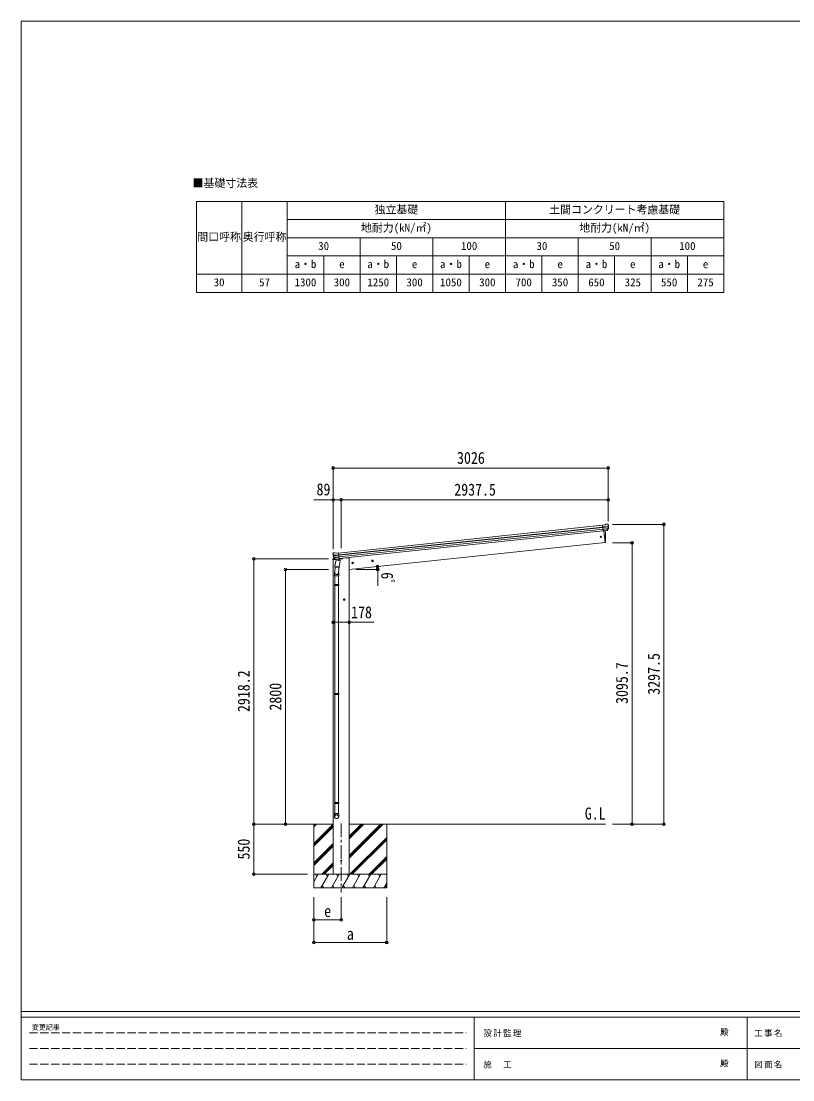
# Model space of a CAD drawing. Units: millimetres at full size, sheet at 1:30. Extents: x -8432 to 8432, y -5820 to 5820.
# Drawn here: x -8432 to 55, y -5820 to 5820 of the extents above; entities that cross this region are included whole.
import ezdxf
from ezdxf.enums import TextEntityAlignment as Align

# ---------------------------------------------------------------- set-up
doc = ezdxf.new("R2010")
doc.units = ezdxf.units.MM
doc.header["$LTSCALE"] = 30
doc.header["$PDMODE"] = 32
doc.header["$PDSIZE"] = 30
doc.linetypes.add('CHAIN1', pattern=[8, 5, -1, 1, -1])
doc.linetypes.add('DASHED3', pattern=[4, 3, -1])
for name, color, linetype, lineweight in [('0-0_0', 7, 'Continuous', 9), ('0-1_本体', 5, 'CHAIN1', 9), ('0-3_ELV2', 4, 'Continuous', 9), ('0-6_OTH_LINE', 6, 'Continuous', 9), ('0-9_OUTLINE', 7, 'Continuous', 9), ('0-E_DET2', 7, 'Continuous', 18), ('0-F_PARTS1', 6, 'Continuous', 9), ('F-0_240', 7, 'Continuous', 9)]:
    doc.layers.add(name, color=color, linetype=linetype, lineweight=lineweight)
doc.layers.add('0-7_SHAPE', color=7, linetype='Continuous')
doc.styles.add('ＭＳ ゴシック', font='')
doc.styles.get('ＭＳ ゴシック').set_extended_font_data('MS Gothic')

msp = doc.modelspace()

# ---------------------------------------------------------------- linework, layer by layer
at = {"layer": '0-0_0'}
for p, q in [((-5452.32, -3010.09), (-5001.18, -3010.09)), ((-5212.18, -3010.09), (-5212.18, -3710.09)), ((-5212.18, -3037.47), (-5184.8, -3010.09)), ((-5212.18, -3023.33), (-5198.94, -3010.09)), ((-5212.18, -3221.32), (-5001.18, -3010.32)), ((-5212.18, -3235.46), (-5001.18, -3024.46)), ((-4823.18, -3381.1), (-4452.17, -3010.09)), ((-4823.18, -3352.82), (-4480.45, -3010.09)), ((-4823.18, -3366.96), (-4466.31, -3010.09)), ((-4823.18, -3168.97), (-4664.3, -3010.09)), ((-4823.18, -3154.83), (-4678.44, -3010.09)), ((-4823.18, -3140.69), (-4692.58, -3010.09)), ((-4823.18, -3010.09), (-2005.73, -3010.09)), ((-4412.18, -3010.09), (-4412.18, -3710.09)), ((-5212.18, -3249.6), (-5001.18, -3038.61)), ((-5212.18, -3433.45), (-5001.18, -3222.45)), ((-5212.18, -3447.59), (-5001.18, -3236.6)), ((-5212.18, -3461.74), (-5001.18, -3250.74)), ((-4818.32, -3560.09), (-4412.18, -3153.95)), ((-4804.18, -3560.09), (-4412.18, -3168.1)), ((-4790.04, -3560.09), (-4412.18, -3182.24)), ((-4606.19, -3560.09), (-4412.18, -3366.08)), ((-5126.69, -3560.09), (-5001.18, -3434.58)), ((-5112.55, -3560.09), (-5001.18, -3448.73)), ((-5098.41, -3560.09), (-5001.18, -3462.87)), ((-4592.05, -3560.09), (-4412.18, -3380.23)), ((-4577.91, -3560.09), (-4412.18, -3394.37)), ((-4412.18, -3560.09), (-5212.18, -3560.09)), ((-5212.18, -3643.92), (-5163.78, -3560.09)), ((-5178.78, -3586.07), (-5193.78, -3560.09)), ((-5134.92, -3710.09), (-5048.31, -3560.09)), ((-5063.31, -3586.07), (-5078.32, -3560.09)), ((-5019.45, -3710.09), (-4932.84, -3560.09)), ((-4947.84, -3586.07), (-4962.85, -3560.09)), ((-4903.98, -3710.09), (-4817.37, -3560.09)), ((-4832.37, -3586.07), (-4847.37, -3560.09)), ((-4788.51, -3710.09), (-4701.9, -3560.09)), ((-4716.9, -3586.07), (-4731.9, -3560.09)), ((-4673.04, -3710.09), (-4586.43, -3560.09)), ((-4616.43, -3560.09), (-4601.43, -3586.07)), ((-4557.57, -3710.09), (-4470.96, -3560.09)), ((-4485.96, -3586.07), (-4500.96, -3560.09)), ((-5212.18, -3710.09), (-4412.18, -3710.09)), ((-5119.92, -3684.11), (-5104.92, -3710.09)), ((-5004.45, -3684.11), (-4989.45, -3710.09)), ((-4888.98, -3684.11), (-4873.98, -3710.09)), ((-4773.51, -3684.11), (-4758.51, -3710.09)), ((-4658.04, -3684.11), (-4643.04, -3710.09)), ((-4542.57, -3684.11), (-4527.57, -3710.09)), ((-4442.09, -3710.09), (-4412.18, -3658.28)), ((-4427.1, -3684.11), (-4412.18, -3709.94))]:
    msp.add_line(p, q, dxfattribs=at)
at = {"layer": '0-1_本体'}
msp.add_line((-4912.18, -3001.1), (-4912.18, -3760.31), dxfattribs=at)
at = {"layer": '0-3_ELV2'}
for p, q in [((-4941.27, -28.09), (-2037.11, 277.15)), ((-4939.29, -46.98), (-2035.13, 258.26)), ((-4938.86, -51.16), (-2034.69, 254.08)), ((-4936.76, -71.02), (-2032.6, 234.22)), ((-2010.8, 281.93), (-2037.32, 279.14)), ((-2030.54, 214.59), (-2037.32, 279.14)), ((-2035.17, 258.61), (-1975.43, 264.89)), ((-1974.95, 259.02), (-2034.55, 252.76)), ((-1975.78, 242.27), (-2032.82, 236.27)), ((-1977.17, 237.61), (-2032.35, 231.81)), ((-2010.8, 281.93), (-1999.2, 288.9)), ((-1997.97, 289.31), (-1984.48, 290.73)), ((-1985.73, 221.03), (-1976.28, 239.33)), ((-1984.68, 220.6), (-1974.56, 238.86)), ((-1980.82, 289.64), (-1980.82, 289.64)), ((-1980.82, 289.64), (-1975.64, 285.45)), ((-1974.25, 281.75), (-1974.56, 283.6)), ((-2030.84, 217.48), (-4935, -87.76)), ((-1987.19, 219.37), (-2030.56, 214.81)), ((-2030.54, 214.59), (-2020.59, 215.63)), ((-2023.66, 215.31), (-2010.27, 87.92)), ((-2020.59, 215.63), (-2020.32, 215.57)), ((-2020.32, 215.57), (-1994.99, 218.23)), ((-1994.99, 218.23), (-1994.74, 218.35)), ((-1994.74, 218.35), (-1987.04, 219.16)), ((-2010.27, 87.92), (-4823.18, -207.73)), ((-2010.27, 87.92), (-2008.21, 88.21)), ((-5003.43, -95.25), (-5004.33, -102.08)), ((-5004.33, -102.08), (-4970.6, -98.54)), ((-5003.72, -36.66), (-5003.8, -34.79)), ((-5002.43, -31.9), (-5003.13, -32.76)), ((-4998.94, -27.58), (-5002.43, -31.9)), ((-5001.18, -3560.09), (-5001.18, -101.75)), ((-4983.92, -90.89), (-5000.77, -92.66)), ((-4939.33, -46.63), (-4999.06, -52.91)), ((-4998.94, -27.58), (-4998.93, -27.57)), ((-4998.31, -58.75), (-4938.71, -52.48)), ((-4995.58, -25.75), (-4995.57, -25.75)), ((-4980.8, -94.3), (-4994.5, -78.55)), ((-4994.01, -74.96), (-4936.98, -68.97)), ((-4979.86, -93.67), (-4992.91, -77.73)), ((-4991.68, -79.23), (-4936.51, -73.43)), ((-4970.5, -94.41), (-4978.19, -95.22)), ((-4978.1, -94.98), (-4934.72, -90.43)), ((-4977.35, -95.23), (-4975.78, -95.06)), ((-4975.78, -95.06), (-4938.24, -91.12)), ((-4970.23, -94.48), (-4970.5, -94.41)), ((-4944.9, -91.81), (-4970.23, -94.48)), ((-4968.01, -28.89), (-4941.48, -26.1)), ((-4944.64, -91.7), (-4944.9, -91.81)), ((-4934.7, -90.65), (-4944.64, -91.7)), ((-4934.7, -90.65), (-4941.48, -26.1)), ((-4938.24, -91.12), (-4936.68, -90.95)), ((-4930.58, -94.33), (-4901.31, -91.26)), ((-4896.45, -83.71), (-4896.88, -86.94)), ((-4865.68, -81.09), (-4896.54, -84.34)), ((-4823.18, -81.09), (-4865.68, -81.09)), ((-4823.18, -3560.09), (-4823.18, -81.09)), ((-4568.46, -106.04), (-4574.53, -110.45)), ((-4561.6, -109.09), (-4568.46, -106.04)), ((-4560.82, -116.56), (-4561.6, -109.09)), ((-4787.25, -129.03), (-4793.32, -133.45)), ((-4780.39, -132.09), (-4787.25, -129.03)), ((-4785.68, -143.96), (-4779.61, -139.55)), ((-4779.61, -139.55), (-4780.39, -132.09)), ((-4566.89, -120.97), (-4560.82, -116.56)), ((-4879.68, -532.14), (-4886.18, -535.89)), ((-4886.18, -535.89), (-4886.18, -543.4)), ((-4886.18, -543.4), (-4879.68, -547.15)), ((-4873.18, -535.89), (-4879.68, -532.14))]:
    msp.add_line(p, q, dxfattribs=at)
for points in [[(-4982.09, -24.33), (-4982.09, -24.33), (-4995.57, -25.75)], [(-4968.01, -28.89), (-4980.8, -24.48), (-4980.8, -24.48)], [(-4574.53, -110.45), (-4573.74, -117.91), (-4566.89, -120.97)], [(-4793.32, -133.45), (-4792.54, -140.91), (-4785.68, -143.96)], [(-4879.68, -547.15), (-4873.18, -543.4), (-4873.18, -535.89)]]:
    msp.add_lwpolyline(points, dxfattribs=at)
for centre, radius in [((-2057.06, 150.47), 6.5), ((-4567.67, -113.5), 8.5), ((-4567.67, -113.5), 7.7), ((-4567.67, -113.5), 6.5), ((-4786.47, -136.5), 8.5), ((-4786.47, -136.5), 7.7), ((-4786.47, -136.5), 6.5), ((-4879.68, -539.64), 8.5), ((-4879.68, -539.64), 7.7), ((-4879.68, -539.64), 6.5), ((-4912.18, -3410.09), 4.5)]:
    msp.add_circle(centre, radius, dxfattribs=at)
for centre, radius, start, end in [((-1997.66, 286.33), 3, 96.02369, 120.97631), ((-1983.96, 285.76), 5, 51.04426, 95.95574), ((-2167.81, 260.1), 192.44, 1.4271, 6.57578), ((-1978.95, 240.71), 3, 332.69111, 354.20009), ((-2175.14, 260.63), 200.2, 354.20009, 359.53883), ((-1930.16, 267), 45.32, 182.67122, 185.64518), ((-1974.76, 257.68), 1.35, 95.1605, 97.91927), ((-1972.15, 259.24), 2.74, 179.02151, 184.43412), ((-1977.18, 240.31), 3, 331, 354.13916), ((-2175.14, 260.63), 202, 354.13916, 6), ((-2904.87, 128.13), 900, 357.63919, 5.64987), ((-1987.3, 222.05), 2.99, 285.2717, 331.00739), ((-2008.63, 91.18), 3, 278, 357.63919), ((-4802.83, -15.55), 202, 186, 197.86084), ((-5000.46, -95.64), 3, 96, 172.5), ((-4809.89, -17.6), 192.44, 185.42422, 190.5729), ((-5043.79, -60.25), 45.32, 6.35482, 9.32878), ((-4995.05, -30.72), 5, 96.04426, 140.95574), ((-5001.09, -59.11), 2.74, 7.56588, 12.97849), ((-4998.22, -60.09), 1.35, 94.08073, 96.8395), ((-4802.83, -15.55), 200.2, 192.46117, 197.79991), ((-4992.24, -76.58), 3, 197.86084, 221), ((-4990.59, -75.83), 3, 197.79991, 219.30889), ((-4981.78, -27.32), 3, 71.02369, 95.97631), ((-4978.54, -92.34), 2.99, 220.99261, 266.7283), ((-4977.4, -94.73), 0.5, 240.73754, 276), ((-4936.73, -90.45), 0.5, 276, 311.26246), ((-4901.84, -86.28), 5, 276, 352.5)]:
    msp.add_arc(centre, radius, start, end, dxfattribs=at)
for centre, major_axis, ratio, start_param, end_param in [((-1976.51, 282.14), (-0.87, 5.91), 0.020485, 0.67143203, 1.56913061), ((-1981.91, 286.66), (5.88, -1.31), 0.24881, 0.46058498, 0.46410383), ((-1977.53, 283.11), (-2.34, 1.9), 0.995767, 3.98597162, 4.71238898), ((-2172.84, 238.69), (-20.92, 199.05), 0.994373, 4.71137894, 4.7277536), ((-1987.5, 222.35), (-0.11, 3), 0.642905, 3.24593831, 4.20392797), ((-1987.36, 222.15), (1.66, -2.51), 0.997631, 5.80419048, 5.89294842), ((-1987.44, 222.26), (3.53, -2.11), 0.650902, 5.25614477, 5.32895537), ((-1985.07, 222.61), (1.08, 3.13), 0.040856, 2.11350352, 2.14162489), ((-5000.8, -34.64), (1.9, 2.34), 0.995767, 1.57079633, 2.29721369), ((-4997.25, -30.26), (-5.48, -2.51), 0.24881, 5.81908147, 5.82260033), ((-5001.59, -35.81), (-0.38, 5.97), 0.020485, 4.7140547, 5.61175327), ((-4800.52, -37.49), (-20.92, 199.05), 0.994373, 1.55543171, 1.57180637), ((-4980.84, -92.26), (-1.71, 2.84), 0.040856, 4.14156042, 4.16968179), ((-4978.41, -92.01), (-0.51, 2.96), 0.642905, 2.07925734, 3.03724699), ((-4978.45, -92.11), (-3.02, -2.79), 0.650902, 0.95422993, 1.02704053), ((-4978.5, -92.23), (-1.1, -2.8), 0.997631, 0.39023689, 0.47899483), ((-4800.52, -37.49), (-20.92, 199.05), 0.994373, 4.71137894, 4.7277536)]:
    msp.add_ellipse(centre, major_axis=major_axis, ratio=ratio, start_param=start_param, end_param=end_param, dxfattribs=at)
at = {"layer": '0-6_OTH_LINE'}
for p, q in [((-5001.18, 906.96), (-5001.18, 15.88)), ((-5001.18, 906.96), (-1975.08, 906.96)), ((-1975.08, 906.96), (-1975.08, 319.78)), ((-5001.18, 557.96), (-5214.71, 557.96)), ((-5001.18, 557.96), (-5001.18, 319.78)), ((-4912.58, 557.96), (-4912.58, 24.06)), ((-1975.08, 557.96), (-4912.58, 557.96)), ((-1975.08, 557.96), (-1975.08, 319.78)), ((-1362.94, 287.41), (-1926.8, 287.41)), ((-1362.94, 287.41), (-1362.94, -3010.09)), ((-1713.94, 85.61), (-1926.8, 85.61)), ((-1713.94, 85.61), (-1713.94, -3010.09)), ((-5873.43, -3010.09), (-5873.43, -91.89)), ((-5873.43, -91.89), (-5051.68, -91.89)), ((-5524.43, -3010.09), (-5524.43, -210.09)), ((-5524.43, -210.09), (-5051.68, -210.09)), ((-4823.18, -789.64), (-5001.18, -789.64)), ((-5873.43, -3010.09), (-5283.04, -3010.09)), ((-5873.43, -3560.09), (-5873.43, -3010.09)), ((-5524.43, -3010.09), (-5283.04, -3010.09)), ((-1713.94, -3010.09), (-1926.8, -3010.09)), ((-1362.94, -3010.09), (-1926.8, -3010.09)), ((-5873.43, -3560.09), (-5283.04, -3560.09)), ((-5212.18, -4310.09), (-5212.18, -3811.09)), ((-5212.18, -4060.09), (-5212.18, -3811.09)), ((-4912.18, -4060.09), (-4912.18, -3811.09)), ((-4412.18, -4310.09), (-4412.18, -3811.09)), ((-5212.18, -4060.09), (-4912.18, -4060.09)), ((-5212.18, -4310.09), (-4412.18, -4310.09))]:
    msp.add_line(p, q, dxfattribs=at)
at = {"layer": '0-6_OTH_LINE', "lineweight": 18}
for p, q in [((-4511.03, -207.73), (-4748.82, -207.73)), ((-4511.03, -207.73), (-4511.03, -389.23)), ((-4823.18, -789.64), (-4551.14, -789.64))]:
    msp.add_line(p, q, dxfattribs=at)
at = {"layer": '0-6_OTH_LINE'}
msp.add_arc((-4748.82, -207.73), 237.79, 0, 7.8733, dxfattribs=at)
for p in [(-5001.18, 906.96), (-1975.08, 906.96), (-5001.18, 557.96), (-4912.58, 557.96), (-1975.08, 557.96), (-1362.94, 287.41), (-1713.94, 85.61), (-5873.43, -91.89), (-5524.43, -210.09), (-4513.27, -175.15), (-4511.03, -207.73), (-5001.18, -789.64), (-4823.18, -789.64), (-5873.43, -3010.09), (-5524.43, -3010.09), (-1713.94, -3010.09), (-1362.94, -3010.09), (-5873.43, -3560.09), (-5212.18, -4060.09), (-4912.18, -4060.09), (-5212.18, -4310.09), (-4412.18, -4310.09)]:
    msp.add_point(p, dxfattribs=at)
at = {"layer": '0-9_OUTLINE'}
for p, q in [((-4967.37, -103.59), (-4980.72, -169.24)), ((-4977.35, -95.23), (-4936.68, -90.95)), ((-4973.99, -95.53), (-4974.14, -96.25)), ((-4973.53, -97.38), (-4948.77, -107.14)), ((-4922.49, -112.72), (-4967.37, -103.59)), ((-4965.19, -100.67), (-4965.85, -103.9)), ((-4944.38, -92.15), (-4947.3, -106.5)), ((-4935.84, -178.37), (-4922.49, -112.72)), ((-4934.86, -89.07), (-4933.94, -89.26)), ((-4933.94, -89.26), (-4922.74, -106.18)), ((-4922.74, -106.18), (-4924, -112.41)), ((-4978.32, -184.53), (-4983.87, -240.25)), ((-4983.2, -181.49), (-4980.71, -169.25)), ((-4982.99, -182.89), (-4982.99, -182.89)), ((-4981.65, -183.85), (-4940.69, -192.19)), ((-4935.84, -178.37), (-4980.72, -169.24)), ((-4935.41, -176.24), (-4942.06, -243.98)), ((-4935.86, -178.37), (-4938.39, -190.84)), ((-4986.03, -277.42), (-4986.03, -243.06)), ((-4940.03, -277.42), (-4986.03, -277.42)), ((-4984.03, -277.42), (-4984.03, -374.16)), ((-4942.03, -277.42), (-4942.03, -374.16)), ((-4940.03, -242.76), (-4940.03, -277.42)), ((-4986.03, -376.16), (-4985.03, -374.16)), ((-4940.03, -376.16), (-4986.03, -376.16)), ((-4940.03, -384.16), (-4986.03, -384.16)), ((-4941.03, -374.16), (-4985.03, -374.16)), ((-4941.03, -386.16), (-4985.03, -386.16)), ((-4984.03, -386.16), (-4984.03, -1572.35)), ((-4942.03, -386.16), (-4942.03, -1572.35)), ((-4940.03, -376.16), (-4941.03, -374.16)), ((-4940.03, -384.16), (-4941.03, -386.16)), ((-4940.03, -376.16), (-4940.03, -384.16)), ((-4986.03, -1574.35), (-4985.03, -1572.35)), ((-4940.03, -1574.35), (-4986.03, -1574.35)), ((-4940.03, -1582.35), (-4986.03, -1582.35)), ((-4941.03, -1572.35), (-4985.03, -1572.35)), ((-4941.03, -1584.35), (-4985.03, -1584.35)), ((-4984.03, -1584.35), (-4984.03, -2770.53)), ((-4942.03, -1584.35), (-4942.03, -2770.53)), ((-4940.03, -1574.35), (-4941.03, -1572.35)), ((-4940.03, -1582.35), (-4941.03, -1584.35)), ((-4940.03, -1574.35), (-4940.03, -1582.35)), ((-4986.03, -2772.53), (-4985.03, -2770.53)), ((-4940.03, -2772.53), (-4986.03, -2772.53)), ((-4940.03, -2780.53), (-4986.03, -2780.53)), ((-4941.03, -2770.53), (-4985.03, -2770.53)), ((-4941.03, -2782.53), (-4985.03, -2782.53)), ((-4984.03, -2782.53), (-4984.03, -2892.53)), ((-4942.03, -2782.53), (-4942.03, -2892.53)), ((-4940.03, -2772.53), (-4941.03, -2770.53)), ((-4940.03, -2780.53), (-4941.03, -2782.53)), ((-4940.03, -2772.53), (-4940.03, -2780.53)), ((-4986.03, -2926.68), (-4986.03, -2892.53)), ((-4940.03, -2892.53), (-4986.03, -2892.53)), ((-4940.03, -2926.68), (-4940.03, -2892.53))]:
    msp.add_line(p, q, dxfattribs=at)
for points in [[(-4986.03, -376.16), (-4986.03, -384.16), (-4985.03, -386.16)], [(-4986.03, -1574.35), (-4986.03, -1582.35), (-4985.03, -1584.35)], [(-4986.03, -2772.53), (-4986.03, -2780.53), (-4985.03, -2782.53)]]:
    msp.add_lwpolyline(points, dxfattribs=at)
for centre, radius, start, end in [((-4977.4, -94.73), 0.5, 240.73754, 276), ((-4974.48, -95.43), 0.5, 348.5, 96), ((-4973.16, -96.45), 1, 168.5, 248.5), ((-4948.3, -106.22), 1.03, 242.53897, 344.46569), ((-4943.8, -92.31), 0.604, 93.09842, 164.70595), ((-4936.73, -90.45), 0.5, 276, 311.26246), ((-4981.3, -181.92), 1.95, 167.54017, 209.97766), ((-4981.26, -181.89), 2, 209.90962, 258.5), ((-4940.3, -190.23), 2, 258.5, 341.96843), ((-4956.03, -243.06), 30, 177.45142, 180)]:
    msp.add_arc(centre, radius, start, end, dxfattribs=at)
for centre, major_axis, ratio, start_param, end_param in [((-4963.03, -242.76), (23, 0), 0.996195, 2.62193603, 6.60747969), ((-4963.03, -242.76), (21, 0), 0.996195, 3.02154981, 6.2247991), ((-4963.03, -2924.93), (-23, 0), 0.996195, 3.14159265, 6.28318531), ((-4963.03, -2926.68), (-23, 0), 0.996195, 3.14159265, 6.28318531), ((-4963.03, -2926.68), (0, -23.43), 0.981806, 4.71238898, 7.85398163)]:
    msp.add_ellipse(centre, major_axis=major_axis, ratio=ratio, start_param=start_param, end_param=end_param, dxfattribs=at)
msp.add_ellipse((-4963.03, -2926.68), major_axis=(21, 0), ratio=0.996195, dxfattribs=at)
at = {"layer": '0-E_DET2'}
for p, q in [((-6504.84, 3838.22), (-704.84, 3838.22)), ((-6504.84, 3838.22), (-6504.84, 2838.22)), ((-6004.84, 3838.22), (-6004.84, 2838.22)), ((-5504.84, 3838.22), (-5504.84, 2838.22)), ((-3104.84, 3838.22), (-3104.84, 2838.22)), ((-704.84, 3838.22), (-704.84, 2838.22)), ((-5504.84, 3638.22), (-704.84, 3638.22)), ((-5504.84, 3438.22), (-704.84, 3438.22)), ((-4704.84, 3438.22), (-4704.84, 2838.22)), ((-3904.84, 3438.22), (-3904.84, 2838.22)), ((-2304.84, 3438.22), (-2304.84, 2838.22)), ((-1504.84, 3438.22), (-1504.84, 2838.22)), ((-5504.84, 3238.22), (-704.84, 3238.22)), ((-5104.84, 3238.22), (-5104.84, 2838.22)), ((-4304.84, 3238.22), (-4304.84, 2838.22)), ((-3504.84, 3238.22), (-3504.84, 2838.22)), ((-2704.84, 3238.22), (-2704.84, 2838.22)), ((-1904.84, 3238.22), (-1904.84, 2838.22)), ((-1104.84, 3238.22), (-1104.84, 2838.22)), ((-6504.84, 3038.22), (-704.84, 3038.22)), ((-6504.84, 2838.22), (-704.84, 2838.22))]:
    msp.add_line(p, q, dxfattribs=at)
at = {"layer": '0-F_PARTS1'}
msp.add_line((-4912.58, 557.96), (-5001.18, 557.96), dxfattribs=at)
for p in [(-5001.18, 557.96), (-4912.58, 557.96)]:
    msp.add_point(p, dxfattribs=at)
at = {"layer": 'F-0_240', "color": 5}
for p, q in [((-8432.06, 5820), (-8432.06, -5820)), ((-8432.06, 5820), (8007.94, 5820)), ((-8432.06, -5070), (8007.94, -5070)), ((-8432.06, -5130), (5341.19, -5130)), ((-3448.82, -5130), (-3448.82, -5820)), ((-448.82, -5130), (-448.82, -5820)), ((-3448.82, -5475), (2701.18, -5475)), ((-8432.06, -5820), (8007.94, -5820))]:
    msp.add_line(p, q, dxfattribs=at)
at = {"layer": 'F-0_240', "color": 4, "linetype": 'DASHED3'}
for p, q in [((-8342.06, -5302.5), (-3538.82, -5302.5)), ((-8342.06, -5475), (-3538.82, -5475)), ((-8342.06, -5647.5), (-3538.82, -5647.5))]:
    msp.add_line(p, q, dxfattribs=at)

# ---------------------------------------------------------------- texts
at = {"layer": '0-6_OTH_LINE', "color": 7, "style": 'ＭＳ ゴシック', "width": 0.85}
for s, p in [('3026', (-3638.13, 912.96)), ('2937.5', (-3668.83, 563.96)), ('178', (-4803.01, -784.57)), ('e', (-5099.68, -4070.09)), ('a', (-4849.68, -4320.09))]:
    msp.add_text(s, height=132, dxfattribs=at).set_placement(p, align=Align.BOTTOM_LEFT)
for s, rotation, p in [('6ﾟ', 270, (-4511.49, -239.25)), ('3297.5', 90, (-1368.94, -1586.34)), ('3095.7', 90, (-1719.94, -1687.24)), ('2918.2', 90, (-5879.43, -1775.99)), ('2800', 90, (-5530.43, -1760.09)), ('550', 90, (-5879.43, -3397.59))]:
    msp.add_text(s, height=132, rotation=rotation, dxfattribs=at).set_placement(p, align=Align.BOTTOM_LEFT)
at = {"layer": '0-7_SHAPE', "style": 'ＭＳ ゴシック', "width": 0.85}
msp.add_text('G.L', height=132, dxfattribs=at).set_placement((-2232.69, -2997.29), align=Align.BOTTOM_LEFT)
at = {"layer": '0-E_DET2', "style": 'ＭＳ ゴシック'}
for s, p in [('■基礎寸法表', (-6546.16, 3969.66)), ('独立基礎', (-4544.84, 3678.22)), ('土間コンクリート考慮基礎', (-2624.84, 3678.22)), ('地耐力(kN/㎡)', (-4694.84, 3478.22)), ('地耐力(kN/㎡)', (-2294.84, 3478.22)), ('間口呼称', (-6494.84, 3378.22)), ('奥行呼称', (-5994.84, 3378.22)), ('30', (-5164.84, 3278.22)), ('50', (-4364.84, 3278.22)), ('100', (-3594.84, 3278.22)), ('30', (-2764.84, 3278.22)), ('50', (-1964.84, 3278.22)), ('100', (-1194.84, 3278.22)), ('a・b', (-5424.84, 3078.22)), ('e', (-4934.84, 3078.22)), ('a・b', (-4624.84, 3078.22)), ('e', (-4134.84, 3078.22)), ('a・b', (-3824.84, 3078.22)), ('e', (-3334.84, 3078.22)), ('a・b', (-3024.84, 3078.22)), ('e', (-2534.84, 3078.22)), ('a・b', (-2224.84, 3078.22)), ('e', (-1734.84, 3078.22)), ('a・b', (-1424.84, 3078.22)), ('e', (-934.84, 3078.22)), ('30', (-6314.84, 2878.22)), ('57', (-5814.84, 2878.22)), ('1300', (-5424.84, 2878.22)), ('300', (-4994.84, 2878.22)), ('1250', (-4624.84, 2878.22)), ('300', (-4194.84, 2878.22)), ('1050', (-3824.84, 2878.22)), ('300', (-3394.84, 2878.22)), ('700', (-2994.84, 2878.22)), ('350', (-2594.84, 2878.22)), ('650', (-2194.84, 2878.22)), ('325', (-1794.84, 2878.22)), ('550', (-1394.84, 2878.22)), ('275', (-994.84, 2878.22))]:
    msp.add_text(s, height=87.98, dxfattribs=at).set_placement(p, align=Align.BOTTOM_LEFT)
at = {"layer": '0-F_PARTS1', "color": 7, "style": 'ＭＳ ゴシック', "width": 0.85}
msp.add_text('89', height=132, dxfattribs=at).set_placement((-5183.32, 566.35), align=Align.BOTTOM_LEFT)
at = {"layer": 'F-0_240', "style": 'ＭＳ ゴシック'}
for s, height, p in [('変更記事', 54.99, (-8314.83, -5287.5)), ('殿', 65.98, (-744.53, -5347.5)), ('殿', 65.98, (-744.53, -5692.5))]:
    msp.add_text(s, height=height, dxfattribs=at).set_placement(p, align=Align.BOTTOM_LEFT)
at = {"layer": 'F-0_240', "char_height": 65.98, "attachment_point": 7, "style": 'ＭＳ ゴシック'}
for s, insert in [('\\T1.17;設計監理', (-3347.49, -5347.5)), ('\\T1.17;工事名', (-369.71, -5347.5)), ('\\T1.17;施\u3000工', (-3347.49, -5692.5)), ('\\T1.17;図面名', (-369.71, -5692.5))]:
    msp.add_mtext(s, dxfattribs=dict(at, insert=insert))

doc.saveas('drawing.dxf')
